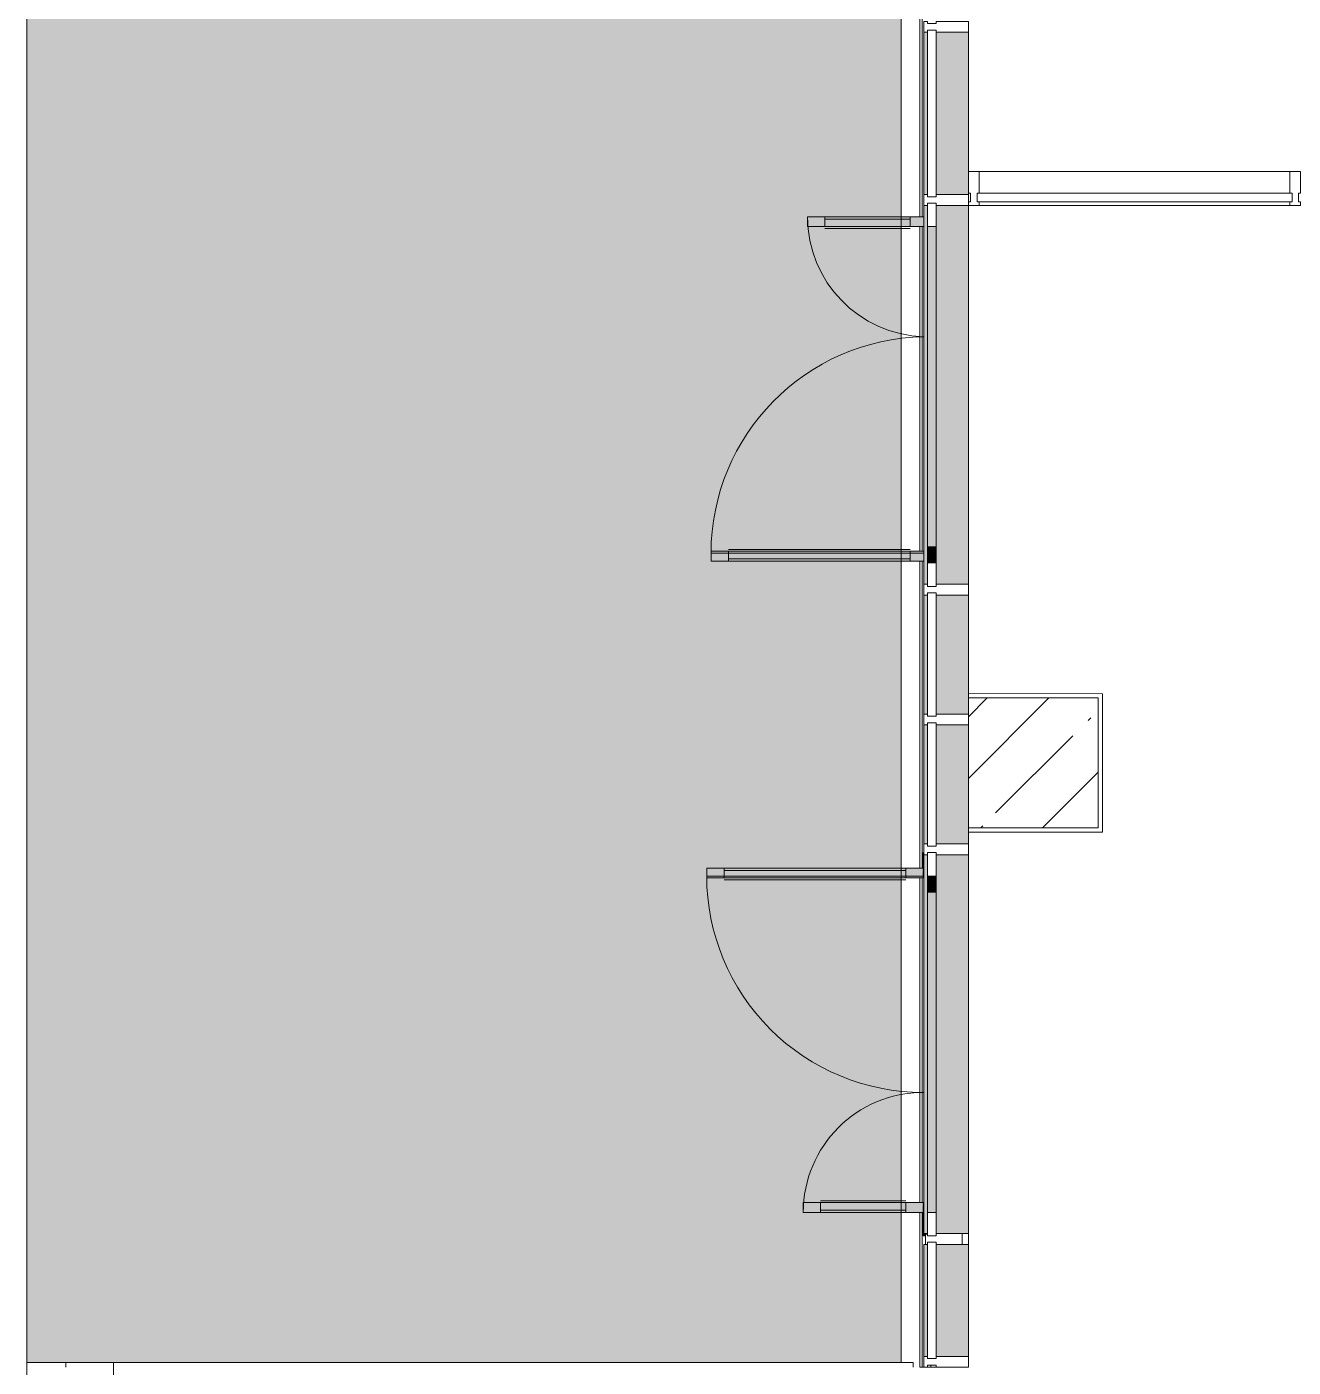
# Model space of a CAD drawing. Header units: millimetres. Extents: x 35787 to 244346, y -8553 to 29000.
# Drawn here: x 117046 to 122897, y 15358 to 21550 of the extents above; entities that cross this region are included whole.
import ezdxf

# ---------------------------------------------------------------- set-up
doc = ezdxf.new("R2010")
doc.units = ezdxf.units.MM
doc.linetypes.add('200_ШТРИХ__ш1_п0_6_', pattern=[160, 100, -60])
for name, color, linetype, lineweight in [('A-DETL-3', 7, 'Continuous', 5), ('A-DETL-MBND-1', 7, '200_ШТРИХ__ш1_п0_6_', 9), ('A-GLAZ-CURT-2', 7, 'Continuous', 5), ('A-GLAZ-CWMG-2', 7, 'Continuous', 5), ('A-WALL-6', 7, 'Continuous', 5), ('S-COLS-1', 7, 'Continuous', 5), ('Оси', 7, 'Continuous', 9)]:
    doc.layers.add(name, color=color, linetype=linetype, lineweight=lineweight)
doc.layers.add('A-DETL-GENF-6', color=7, linetype='Continuous', lineweight=9, true_color=0xc0c0c0, transparency=0.4)
for name, color, linetype, lineweight, true_color in [('A-DETL-GENF-7', 7, 'Continuous', 5, 0xaaaaaa), ('A-DETL-GENF-8', 7, 'Continuous', 5, 0xe2e2e2), ('A-DOOR-3', 7, 'Continuous', 5, 0xaaaaaa), ('A-FLOR-2', 7, 'Continuous', 5, 0xaaaaaa), ('A-GLAZ-CWMG-3', 7, 'Continuous', 5, 0x383e42)]:
    doc.layers.add(name, color=color, linetype=linetype, lineweight=lineweight, true_color=true_color)

# ---------------------------------------------------------------- blocks, each defined once
blk = doc.blocks.new('Системная панель - Стекло - 40мм-23998915-1_2_2_птичка')
at = {"layer": 'A-GLAZ-CURT-2'}
for p, q in [((268.5, 40), (-268.5, 40)), ((-268.5, 40), (-268.5, 0)), ((-268.5, 0), (268.5, 0)), ((268.5, 0), (268.5, 40))]:
    blk.add_line(p, q, dxfattribs=at)
blk = doc.blocks.new('Прямоугольный импост - Импост структурный с накладкой - 190мм-23188488-1_2_2_птичка')
at = {"layer": 'A-GLAZ-CWMG-2'}
for p, q in [((-50, 0), (-50, 17)), ((-50, 17), (0, 17)), ((-40, 0), (-50, 0)), ((-40, -40), (-40, 0)), ((0, 0), (-10, 0)), ((-10, 0), (-10, -40)), ((0, 17), (0, 0)), ((-50, -190), (-50, -40)), ((-50, -40), (-40, -40)), ((-10, -40), (0, -40)), ((0, -40), (0, -190)), ((0, -190), (-50, -190))]:
    blk.add_line(p, q, dxfattribs=at)
blk = doc.blocks.new('Прямоугольный импост - Импост структурный с накладкой - 190мм-23190188-1_2_2_птичка')
at = {"layer": 'A-GLAZ-CWMG-3'}
for points in [[(3861.1, 15408.1), (3871.1, 15408.1), (3871.1, 15925.1), (3854.1, 15925.1), (3854.1, 15408.1)], [(4031.1, 15408.1), (4061.1, 15408.1), (4060, 15925.1), (3911.1, 15925.1), (3911.1, 15408.1), (4006.1, 15408.1)]]:
    blk.add_hatch(color=256, dxfattribs=at).paths.add_polyline_path(points)
at = {"layer": 'A-GLAZ-CWMG-2'}
for p, q in [((3854.1, 15925.1), (3871.1, 15925.1)), ((3854.1, 15408.1), (3854.1, 15925.1)), ((4031.1, 15925.1), (4061.1, 15925.1)), ((4061.1, 15408.1), (4061.1, 15925.1))]:
    blk.add_line(p, q, dxfattribs=at)
blk = doc.blocks.new('Системная панель - Стекло - 40мм-23189506-1_2_2_птичка')
at = {"layer": 'A-GLAZ-CURT-2'}
for p, q in [((727.5, 40), (-727.5, 40)), ((-727.5, 40), (-727.5, 0)), ((-727.5, 0), (727.5, 0)), ((727.5, 0), (727.5, 40))]:
    blk.add_line(p, q, dxfattribs=at)
blk = doc.blocks.new('Прямоугольный импост - Импост структурный с накладкой - 160мм-19877847-1_2_2_птичка')
at = {"layer": 'A-GLAZ-CWMG-2'}
for p, q in [((0, 17), (-50, 17)), ((-50, 17), (-50, 0)), ((-50, 0), (-40, 0)), ((-40, 0), (-40, -40)), ((-10, -40), (-10, 0)), ((-10, 0), (0, 0)), ((0, 0), (0, 17)), ((-40, -40), (-50, -40)), ((-50, -40), (-50, -140)), ((0, -40), (-10, -40)), ((0, -140), (0, -40)), ((-50, -140), (0, -140))]:
    blk.add_line(p, q, dxfattribs=at)
blk = doc.blocks.new('Прямоугольный импост - Импост структурный с накладкой - 160мм-23189503-1_2_2_птичка')
at = {"layer": 'A-GLAZ-CWMG-2'}
for p, q in [((5545, 20882), (4110, 20882)), ((5545, 20725), (4110, 20725))]:
    blk.add_line(p, q, dxfattribs=at)
blk = doc.blocks.new('Прямоугольный импост - Импост структурный с накладкой - 190мм-23190275-1_2_2_птичка')
at = {"layer": 'A-GLAZ-CWMG-3'}
for points in [[(3854.1, 15975.1), (3871.1, 15975.1), (3871.1, 16750.1), (3854.1, 16750.1), (3854.1, 15982.1)], [(3871.1, 16073.1), (3911.1, 16073.1), (3910, 16750.1), (3871.1, 16750.1), (3871.1, 16743)], [(4031.1, 15975.1), (4061.1, 15975.1), (4060, 16750.1), (3911.1, 16750.1), (3911.1, 15975.1), (4006.1, 15975.1)]]:
    blk.add_hatch(color=256, dxfattribs=at).paths.add_polyline_path(points)
at = {"layer": 'A-GLAZ-CWMG-2'}
for p, q in [((3854.1, 15975.1), (3854.1, 16750.1)), ((3871.1, 16073.1), (3871.1, 16750.1)), ((3911.1, 16073.1), (3911.1, 16750.1)), ((4061.1, 15975.1), (4061.1, 16750.1)), ((3871.1, 15975.1), (3854.1, 15975.1)), ((4061.1, 15975.1), (4031.1, 15975.1))]:
    blk.add_line(p, q, dxfattribs=at)
blk = doc.blocks.new('Системная панель - Стекло - 40мм-23998919-1_2_2_птичка')
at = {"layer": 'A-GLAZ-CURT-2'}
for p, q in [((385, 40), (-385, 40)), ((-385, 40), (-385, 0)), ((385, 0), (385, 40)), ((-385, 0), (385, 0))]:
    blk.add_line(p, q, dxfattribs=at)
blk = doc.blocks.new('Прямоугольный импост - Импост структурный с накладкой - 190мм-23188961-1_2_2_птичка')
at = {"layer": 'A-GLAZ-CWMG-3'}
for points in [[(3871.1, 21150.1), (3871.1, 21525.1), (3854.1, 21525.1), (3854.1, 21150.1), (3861.1, 21150.1)], [(4031.1, 21150.1), (4061.1, 21150.1), (4060, 21525.1), (3911.1, 21525.1), (3911.1, 21150.1), (4006.1, 21150.1)]]:
    blk.add_hatch(color=256, dxfattribs=at).paths.add_polyline_path(points)
at = {"layer": 'A-GLAZ-CWMG-2'}
for p, q in [((3854.1, 21150.1), (3854.1, 21525.1)), ((4061.1, 21150.1), (4061.1, 21525.1))]:
    blk.add_line(p, q, dxfattribs=at)
blk = doc.blocks.new('Прямоугольный импост - Импост структурный с накладкой - 190мм-22862219-1_2_2_птичка')
at = {"layer": 'A-GLAZ-CWMG-2'}
for p, q in [((-25, 0), (-25, 17)), ((-25, 17), (25, 17)), ((-15, 0), (-25, 0)), ((-15, -40), (-15, 0)), ((25, 0), (15, 0)), ((15, 0), (15, -40)), ((25, 17), (25, 0)), ((-25, -190), (-25, -40)), ((-25, -40), (-15, -40)), ((15, -40), (25, -40)), ((25, -40), (25, -190)), ((25, -190), (-25, -190))]:
    blk.add_line(p, q, dxfattribs=at)
blk = doc.blocks.new('Прямоугольный импост - Импост структурный с накладкой - 190мм-23190277-1_2_2_птичка')
at = {"layer": 'A-GLAZ-CWMG-3'}
for points in [[(3861.1, 19950.1), (3871.1, 19950.1), (3871.1, 20725.1), (3854.1, 20725.1), (3854.1, 19950.1)], [(4006.1, 19950.1), (4061.1, 19950.1), (4060, 20725.1), (3911.1, 20725), (3911.1, 19950.1)], [(3871.1, 19950.1), (3911.1, 19950.1), (3910, 20627.1), (3871.1, 20627.1), (3871.1, 20192.4)]]:
    blk.add_hatch(color=256, dxfattribs=at).paths.add_polyline_path(points)
at = {"layer": 'A-GLAZ-CWMG-2'}
for p, q in [((3854.1, 19950.1), (3854.1, 20725.1)), ((4061.1, 19950.1), (4061.1, 20725.1)), ((3871.1, 19950.1), (3871.1, 20627.1)), ((3911.1, 19950.1), (3911.1, 20627.1))]:
    blk.add_line(p, q, dxfattribs=at)
blk = doc.blocks.new('Прямоугольный импост - Импост структурный с накладкой - 190мм-23188962-1_2_2_птичка')
at = {"layer": 'A-GLAZ-CWMG-3'}
for points in [[(3861.1, 20775.1), (3871.1, 20775.1), (3871.1, 21150.1), (3854.1, 21150.1), (3854.1, 20775.1)], [(4060, 20775.1), (4061.1, 20775.1), (4060, 21150.1), (3911.1, 21150.1), (3911.1, 20775.1), (4031.1, 20775.1)]]:
    blk.add_hatch(color=256, dxfattribs=at).paths.add_polyline_path(points)
at = {"layer": 'A-GLAZ-CWMG-2'}
for p, q in [((3854.1, 20775.1), (3854.1, 21150.1)), ((4061.1, 20882), (4061.1, 21150.1)), ((4061.1, 20775.1), (4061.1, 20782))]:
    blk.add_line(p, q, dxfattribs=at)
blk = doc.blocks.new('Прямоугольный импост - Импост структурный с накладкой - 190мм-V94-1_2_2_птичка')
at = {"layer": 'A-GLAZ-CWMG-2'}
for p, q in [((-25, 0), (-25, 17)), ((-25, 17), (25, 17)), ((-15, 0), (-25, 0)), ((-15, -40), (-15, 0)), ((25, 17), (25, 0)), ((-25, -190), (-25, -40)), ((-25, -40), (-15, -40)), ((25, -40), (25, -190)), ((25, -190), (-25, -190))]:
    blk.add_line(p, q, dxfattribs=at)
blk = doc.blocks.new('Прямоугольный импост - Импост структурный с накладкой - 160мм-19877843-1_2_2_птичка')
at = {"layer": 'A-GLAZ-CWMG-2'}
for p, q in [((-25, 0), (-25, 17)), ((-25, 17), (25, 17)), ((-15, 0), (-25, 0)), ((-15, -40), (-15, 0)), ((25, 0), (15, 0)), ((15, 0), (15, -40)), ((25, 17), (25, 0)), ((-25, -140), (-25, -40)), ((-25, -40), (-15, -40)), ((15, -40), (25, -40)), ((25, -40), (25, -140)), ((25, -140), (-25, -140))]:
    blk.add_line(p, q, dxfattribs=at)
blk = doc.blocks.new('BSC_Колонна _Прямоугольная - 600х600-17858062-1_2_2_птичка')
at = {"layer": 'S-COLS-1'}
h = blk.add_hatch(dxfattribs=at)
h.set_pattern_fill('FP_165', color=256, style=0, pattern_type=2)
h.set_pattern_definition([(45, (-4360, -18150), (-285.123, 285.123), []), (45, (-4074.88, -18150), (-285.123, 285.123), [504.031, -100.806, 16.764, -84.042])])
h.paths.add_polyline_path([(163.6, -300), (300, -300), (300, 300), (-300, 300), (-300, -300), (-151.3, -300)])
for p, q in [((300, 300), (-300, 300)), ((-300, 300), (-300, -300)), ((300, -300), (300, 300)), ((-300, -300), (300, -300))]:
    blk.add_line(p, q, dxfattribs=at)
blk = doc.blocks.new('Прямоугольный импост - Импост структурный с накладкой - 170мм-23186685-1_2_2_птичка')
at = {"layer": 'A-GLAZ-CWMG-2'}
for p, q in [((3836.1, 27150.1), (3846.1, 27150.1)), ((3836.1, 20672.1), (3836.1, 27150.1)), ((3846.1, 27150.1), (3854.1, 27150.1)), ((3846.1, 20672.1), (3846.1, 27150.1)), ((3886.1, 27140.1), (3886.1, 27150)), ((3836.1, 19127.1), (3836.1, 20627.1)), ((3846.1, 19127.1), (3846.1, 20627.1)), ((3836.1, 17663.1), (3836.1, 19082.1)), ((3846.1, 17663.1), (3846.1, 19082.1)), ((3836.1, 16118.1), (3836.1, 17618.1)), ((3846.1, 16118.1), (3846.1, 17618.1)), ((3836.1, 15358.1), (3836.1, 16073.1)), ((3846.1, 15358.1), (3846.1, 16073.1)), ((3846.1, 15358.1), (3836.1, 15358.1)), ((3854.1, 15358.1), (3846.1, 15358.1)), ((3886.1, 15358.1), (3871.1, 15358.1)), ((3886.1, 15358.1), (3886.1, 15368.1)), ((3911.1, 15358.1), (3886.1, 15358.1))]:
    blk.add_line(p, q, dxfattribs=at)
blk = doc.blocks.new('Прямоугольный импост - Импост структурный с накладкой - 190мм-23933667-1_2_2_птичка')
at = {"layer": 'A-GLAZ-CWMG-3'}
for points in [[(3861.1, 19150.1), (3871.1, 19150.1), (3871.1, 19950.1), (3854.1, 19950.1), (3854.1, 19150.1)], [(3871.1, 19150.1), (3911.1, 19150.1), (3910, 19950.1), (3871.1, 19950.1)], [(4060, 19150.1), (4061.1, 19150.1), (4060, 19950.1), (3911.1, 19950.1), (3911.1, 19150.1), (4031.1, 19150.1)]]:
    blk.add_hatch(color=256, dxfattribs=at).paths.add_polyline_path(points)
at = {"layer": 'A-GLAZ-CWMG-2'}
for p, q in [((3854.1, 19150.1), (3854.1, 19950.1)), ((3871.1, 19150.1), (3871.1, 19950.1)), ((3911.1, 19150.1), (3911.1, 19950.1)), ((4061.1, 19150.1), (4061.1, 19950.1))]:
    blk.add_line(p, q, dxfattribs=at)
blk = doc.blocks.new('Прямоугольный импост - Импост структурный с накладкой - 170мм-22968247-1_2_2_птичка')
at = {"layer": 'A-GLAZ-CWMG-2'}
for p, q in [((-25, 0), (-25, 10)), ((-25, 10), (25, 10)), ((25, 0), (15, 0)), ((15, 0), (15, -40)), ((25, 10), (25, 0)), ((-25, -160), (-25, -40)), ((15, -40), (25, -40)), ((25, -40), (25, -160)), ((25, -160), (-25, -160))]:
    blk.add_line(p, q, dxfattribs=at)
blk = doc.blocks.new('Прямоугольный импост - Импост структурный с накладкой - 170мм-23186686-1_2_2_птичка')
at = {"layer": 'A-GLAZ-CWMG-2'}
for p, q in [((4031.1, 27100.1), (4031.1, 26375.1)), ((3886.1, 15358.1), (3871.1, 15358.1))]:
    blk.add_line(p, q, dxfattribs=at)
blk = doc.blocks.new('Дверь_Витражная_СКБ_2Ст - ВН-1_ ДВН_ДАО_Главный вход_1800 в свету 3-31912953-1_2_2_птичка')
at = {"layer": 'A-DETL-GENF-8'}
for points in [[(-777, -17), (-822, -17), (-822, -554), (-777, -554), (-777, -25)], [(768, -25), (768, -17), (723, -17), (723, -1000), (768, -1000), (768, -35)]]:
    blk.add_hatch(color=256, dxfattribs=at).paths.add_polyline_path(points)
at = {"layer": 'A-DETL-GENF-7'}
for p, q in [((732, 40), (732, 0)), ((732, 40), (732, 0)), ((-822, -554), (-822, -17)), ((-822, -17), (-822, -554)), ((-777, -554), (-777, -17)), ((-777, -554), (-777, -17)), ((723, -1000), (723, -17)), ((723, -17), (723, -1000)), ((768, -1000), (768, -17)), ((768, -1000), (768, -17)), ((-822, -80), (-777, -80)), ((-812, -474), (-812, -80)), ((-768, -474), (-768, -80)), ((714, -920), (714, -80)), ((768, -80), (723, -80)), ((758, -920), (758, -80)), ((-822, -474), (-777, -474)), ((-822, -554), (-777, -554)), ((-822, -554), (-777, -554)), ((768, -920), (723, -920)), ((768, -1000), (723, -1000)), ((723, -1000), (768, -1000))]:
    blk.add_line(p, q, dxfattribs=at)
at = {"layer": 'A-DOOR-3'}
for p, q in [((-885, 40), (-777, 40)), ((-885, 0), (-885, 40)), ((-777, 40), (-777, 0)), ((777, 40), (885, 40)), ((777, 0), (777, 40)), ((885, 40), (885, 0)), ((-777, 0), (-885, 0)), ((-822, -554), (-822, -17)), ((732, -1000), (732, -17)), ((885, 0), (777, 0))]:
    blk.add_line(p, q, dxfattribs=at)
for centre, radius, start, end in [((-822, 0), 554, 270, 358.19581), ((732, 0), 1000, 180.98524, 270)]:
    blk.add_arc(centre, radius, start, end, dxfattribs=at)
blk = doc.blocks.new('Системная панель - Стекло - 40мм-V172-1_2_2_птичка')
at = {"layer": 'A-GLAZ-CURT-2'}
for p, q in [((285, 40), (-285, 40)), ((-285, 40), (-285, 0)), ((-285, 0), (285, 0)), ((285, 0), (285, 40))]:
    blk.add_line(p, q, dxfattribs=at)
blk = doc.blocks.new('Прямоугольный импост - Импост структурный с накладкой - 190мм-V173-1_2_2_птичка')
at = {"layer": 'A-GLAZ-CWMG-3'}
for points in [[(3861.1, 17775.1), (3871.1, 17775.1), (3871.1, 18325.1), (3854.1, 18325.1), (3854.1, 17775.1)], [(4006.1, 17775.1), (4061.1, 17775.1), (4060, 18325.1), (3911.1, 18325.1), (3911.1, 17775.1)]]:
    blk.add_hatch(color=256, dxfattribs=at).paths.add_polyline_path(points)
at = {"layer": 'A-GLAZ-CWMG-2'}
for p, q in [((3854.1, 17775.1), (3854.1, 18325.1)), ((4061.1, 17775.1), (4061.1, 17850))]:
    blk.add_line(p, q, dxfattribs=at)
blk = doc.blocks.new('Прямоугольный импост - Импост структурный с накладкой - 190мм-V174-1_2_2_птичка')
at = {"layer": 'A-GLAZ-CWMG-2'}
for p, q in [((-25, 0), (-25, 17)), ((-25, 17), (25, 17)), ((-15, 0), (-25, 0)), ((-15, -40), (-15, 0)), ((25, 0), (15, 0)), ((15, 0), (15, -40)), ((25, 17), (25, 0)), ((-25, -188.9), (-25, -40)), ((-25, -40), (-15, -40)), ((15, -40), (25, -40)), ((25, -40), (25, -188.9))]:
    blk.add_line(p, q, dxfattribs=at)
blk = doc.blocks.new('Дверь_Витражная_СКБ_2Ст - ВН-1_ ДВН_ДАО_Главный вход_1800 в свету 4-31912968-1_2_2_птичка')
at = {"layer": 'A-DETL-GENF-8'}
h = blk.add_hatch(color=256, dxfattribs=at)
h.paths.add_polyline_path([(875, -10), (885, 0), (875, 0)])
h.paths.add_polyline_path([(885, -10), (875, -10), (875, -17), (885, -17)])
for points in [[(-768, -1020), (-768, -20), (-813, -25), (-813, -1020)], [(777, -574), (777, -20), (732, -25), (732, -574)]]:
    blk.add_hatch(color=256, dxfattribs=at).paths.add_polyline_path(points)
at = {"layer": 'A-DETL-GENF-7'}
for p, q in [((-777, -20), (-885, -20)), ((-885, -20), (-777, -20)), ((-768, -20), (-813, -20)), ((-813, -1020), (-813, -20)), ((-768, -20), (-813, -20)), ((-813, -20), (-813, -1020)), ((-768, -1020), (-768, -20)), ((-768, -1020), (-768, -20)), ((732, -20), (777, -20)), ((732, -574), (732, -20)), ((732, -20), (732, -574)), ((777, -20), (732, -20)), ((777, -574), (777, -20)), ((777, -574), (777, -20)), ((777, -20), (885, -20)), ((777, -20), (885, -20)), ((885, -20), (885, -10)), ((885, -20), (885, -10)), ((-813, -100), (-768, -100)), ((-803, -940), (-803, -100)), ((-759, -940), (-759, -100)), ((723, -494), (723, -100)), ((777, -100), (732, -100)), ((767, -494), (767, -100)), ((777, -494), (732, -494)), ((777, -574), (732, -574)), ((732, -574), (777, -574)), ((-813, -940), (-768, -940)), ((-813, -1020), (-768, -1020)), ((-813, -1020), (-768, -1020))]:
    blk.add_line(p, q, dxfattribs=at)
at = {"layer": 'A-DOOR-3'}
for p, q in [((-885, 40), (-777, 40)), ((-885, 0), (-885, 40)), ((-777, 40), (-777, 0)), ((777, 40), (885, 40)), ((777, 0), (777, 40)), ((885, 40), (885, 0)), ((-777, 0), (-885, 0)), ((-777, -1020), (-777, -20)), ((885, 0), (777, 0)), ((777, -574), (777, -20))]:
    blk.add_line(p, q, dxfattribs=at)
for centre, radius, start, end in [((-777, -20), 1000, 270, 0), ((777, -20), 554, 180, 270)]:
    blk.add_arc(centre, radius, start, end, dxfattribs=at)
blk = doc.blocks.new('Прямоугольный импост - Импост структурный с накладкой - 190мм-23933759-1_2_2_птичка')
at = {"layer": 'A-GLAZ-CWMG-3'}
for points in [[(3854.1, 17550.1), (3871.1, 17550.1), (3871.1, 17725.1), (3854.1, 17725.1), (3854.1, 17627.1)], [(4031.1, 17550.1), (4061.1, 17550.1), (4060, 17725.1), (3911.1, 17725.1), (3911.1, 17550.1), (4006.1, 17550.1)], [(3911.1, 17550.1), (3910, 17627.1), (3871.1, 17627.1), (3871.1, 17550.1), (3910, 17550.1)]]:
    blk.add_hatch(color=256, dxfattribs=at).paths.add_polyline_path(points)
at = {"layer": 'A-GLAZ-CWMG-2'}
for p, q in [((3854.1, 17550.1), (3854.1, 17725.1)), ((4061.1, 17550.1), (4061.1, 17725.1)), ((3871.1, 17550.1), (3871.1, 17627.1)), ((3911.1, 17550.1), (3911.1, 17627.1))]:
    blk.add_line(p, q, dxfattribs=at)
blk = doc.blocks.new('Прямоугольный импост - Импост структурный с накладкой - 190мм-23933741-1_2_2_птичка')
at = {"layer": 'A-GLAZ-CWMG-2'}
for p, q in [((-25, 0), (-25, 17)), ((-25, 17), (25, 17)), ((-15, 0), (-25, 0)), ((-15, -40), (-15, 0)), ((25, 17), (25, 0)), ((-25, -190), (-25, -40)), ((-25, -40), (-15, -40)), ((25, -40), (25, -190)), ((25, -190), (-25, -190))]:
    blk.add_line(p, q, dxfattribs=at)
blk = doc.blocks.new('Системная панель - Стекло - 40мм-V179-1_2_2_птичка')
at = {"layer": 'A-GLAZ-CURT-2'}
for p, q in [((285, 40), (-285, 40)), ((-285, 40), (-285, 0)), ((-285, 0), (285, 0)), ((285, 0), (285, 40))]:
    blk.add_line(p, q, dxfattribs=at)
blk = doc.blocks.new('Прямоугольный импост - Импост структурный с накладкой - 190мм-V180-1_2_2_птичка')
at = {"layer": 'A-GLAZ-CWMG-3'}
for points in [[(3861.1, 18375.1), (3871.1, 18375.1), (3871.1, 18925.1), (3854.1, 18925.1), (3854.1, 18375.1)], [(4060, 18375.1), (4060, 18925.1), (3911.1, 18925.1), (3911.1, 18375.1), (4031.1, 18375.1)]]:
    blk.add_hatch(color=256, dxfattribs=at).paths.add_polyline_path(points)
at = {"layer": 'A-GLAZ-CWMG-2'}
for p, q in [((3854.1, 18375.1), (3854.1, 18925.1)), ((4061.1, 18450), (4061.1, 18925.1))]:
    blk.add_line(p, q, dxfattribs=at)
blk = doc.blocks.new('Прямоугольный импост - Импост структурный с накладкой - 190мм-V181-1_2_2_птичка')
at = {"layer": 'A-GLAZ-CWMG-2'}
for p, q in [((-25, 0), (-25, 17)), ((-25, 17), (25, 17)), ((25, 0), (15, 0)), ((15, 0), (15, -40)), ((25, 17), (25, 0)), ((-25, -190), (-25, -40)), ((15, -40), (25, -40)), ((25, -40), (25, -190)), ((25, -190), (-25, -190))]:
    blk.add_line(p, q, dxfattribs=at)
blk = doc.blocks.new('Прямоугольный импост - Импост структурный с накладкой - 190мм-23933668-1_2_2_птичка')
at = {"layer": 'A-GLAZ-CWMG-3'}
for points in [[(3871.1, 18975.1), (3871.1, 19150.1), (3854.1, 19150.1), (3854.1, 18975.1), (3861.1, 18975.1)], [(3911.1, 19073.1), (3910, 19150.1), (3871.1, 19150.1), (3871.1, 19073.1), (3910, 19073.1)], [(4031.1, 18975.1), (4061.1, 18975.1), (4060, 19150.1), (3911.1, 19150.1), (3911.1, 18975.1), (4006.1, 18975.1)]]:
    blk.add_hatch(color=256, dxfattribs=at).paths.add_polyline_path(points)
at = {"layer": 'A-GLAZ-CWMG-2'}
for p, q in [((3854.1, 18975.1), (3854.1, 19150.1)), ((3871.1, 19073.1), (3871.1, 19150.1)), ((3911.1, 19073.1), (3911.1, 19150.1)), ((4061.1, 18975.1), (4061.1, 19150.1))]:
    blk.add_line(p, q, dxfattribs=at)

msp = doc.modelspace()

# ---------------------------------------------------------------- hatches: boundary and pattern name
at = {"layer": 'A-DETL-GENF-6'}
msp.add_hatch(color=256, dxfattribs=at).paths.add_polyline_path([(117046.4, 15380), (121085.5, 15380), (121085.5, 16073.1), (120633.5, 16073.1), (120633.5, 16118.1), (121085.5, 16118.1), (121085.5, 17618.1), (120187.5, 17618.1), (120187.5, 17663.1), (121085.5, 17663.1), (121085.5, 19082.1), (120207.5, 19082.1), (120207.5, 19127.1), (121085.5, 19127.1), (121085.5, 20627.1), (120653.5, 20627.1), (120653.5, 20672.1), (121085.5, 20672.1), (121085.5, 27252), (117046.4, 27252), (117046.4, 15593.2)])

# ---------------------------------------------------------------- linework, layer by layer
at = {"layer": 'A-DETL-3'}
for p, q in [((117046.4, 27252), (117046.4, 15380)), ((121085.5, 15380), (121085.5, 27252)), ((117046.4, 15380), (121085.5, 15380))]:
    msp.add_line(p, q, dxfattribs=at)
at = {"layer": 'A-DETL-MBND-1'}
msp.add_line((121396.4, 15975.1), (121396.4, 15925.1), dxfattribs=at)
at = {"layer": 'A-FLOR-2'}
for p, q in [((121397.5, 18470.3), (122016.4, 18469.2)), ((122016.4, 18469.2), (122016.4, 17830)), ((122016.4, 17830), (121397.5, 17830)), ((121396.4, 15975.1), (121396.4, 15925.1))]:
    msp.add_line(p, q, dxfattribs=at)
at = {"layer": 'A-WALL-6'}
for p, q in [((117046.4, 7205), (117046.4, 15380)), ((117046.4, 15380), (121141.4, 15380)), ((117226.4, 15380), (117226.4, 15358)), ((121141.4, 15357.7), (121141.4, 15380))]:
    msp.add_line(p, q, dxfattribs=at)
at = {"layer": 'Оси'}
msp.add_line((117446.4, 5439), (117446.4, 15380), dxfattribs=at)

# ---------------------------------------------------------------- block references
at = {"layer": 'A-DOOR-3', "rotation": 269.9999999999999}
for name, p in [('Дверь_Витражная_СКБ_2Ст - ВН-1_ ДВН_ДАО_Главный вход_1800 в свету 3-31912953-1_2_2_птичка', (121207.5, 19850.1)), ('Дверь_Витражная_СКБ_2Ст - ВН-1_ ДВН_ДАО_Главный вход_1800 в свету 4-31912968-1_2_2_птичка', (121207.5, 16850.1))]:
    msp.add_blockref(name, p, dxfattribs=at)
at = {"layer": 'A-GLAZ-CURT-2', "rotation": 269.9999999999999}
for name, p in [('Системная панель - Стекло - 40мм-23998919-1_2_2_птичка', (121207.5, 21150.1)), ('Системная панель - Стекло - 40мм-V179-1_2_2_птичка', (121207.5, 18650.1)), ('Системная панель - Стекло - 40мм-V172-1_2_2_птичка', (121207.5, 18050.1)), ('Системная панель - Стекло - 40мм-23998915-1_2_2_птичка', (121207.5, 15666.6))]:
    msp.add_blockref(name, p, dxfattribs=at)
at = {"layer": 'A-GLAZ-CURT-2'}
msp.add_blockref('Системная панель - Стекло - 40мм-23189506-1_2_2_птичка', (122163.9, 20742), dxfattribs=at)
at = {"layer": 'A-GLAZ-CWMG-2'}
for name, p in [('Прямоугольный импост - Импост структурный с накладкой - 170мм-23186685-1_2_2_птичка', (117336.4, 0)), ('Прямоугольный импост - Импост структурный с накладкой - 170мм-23186686-1_2_2_птичка', (117336.4, 0)), ('Прямоугольный импост - Импост структурный с накладкой - 190мм-23188961-1_2_2_птичка', (117336.4, 0)), ('Прямоугольный импост - Импост структурный с накладкой - 190мм-23188962-1_2_2_птичка', (117336.4, 0)), ('Прямоугольный импост - Импост структурный с накладкой - 160мм-23189503-1_2_2_птичка', (117336.4, 0)), ('Прямоугольный импост - Импост структурный с накладкой - 190мм-23190277-1_2_2_птичка', (117336.4, 0)), ('Прямоугольный импост - Импост структурный с накладкой - 190мм-23933667-1_2_2_птичка', (117336.4, 0)), ('Прямоугольный импост - Импост структурный с накладкой - 190мм-23933668-1_2_2_птичка', (117336.4, 0)), ('Прямоугольный импост - Импост структурный с накладкой - 190мм-V180-1_2_2_птичка', (117336.4, 0)), ('Прямоугольный импост - Импост структурный с накладкой - 190мм-V173-1_2_2_птичка', (117336.4, 0)), ('Прямоугольный импост - Импост структурный с накладкой - 190мм-23933759-1_2_2_птичка', (117336.4, 0)), ('Прямоугольный импост - Импост структурный с накладкой - 190мм-23933667-1_2_2_птичка', (117336.4, -2400)), ('Прямоугольный импост - Импост структурный с накладкой - 190мм-23190275-1_2_2_птичка', (117336.4, 0)), ('Прямоугольный импост - Импост структурный с накладкой - 190мм-23190188-1_2_2_птичка', (117336.4, 0))]:
    msp.add_blockref(name, p, dxfattribs=at)
at = {"layer": 'A-GLAZ-CWMG-2', "extrusion": (0, 0, -1)}
for name, p, rotation in [('Прямоугольный импост - Импост структурный с накладкой - 190мм-22862219-1_2_2_птичка', (-121207.5, 21550.1), 270.0000000000001), ('Прямоугольный импост - Импост структурный с накладкой - 160мм-19877843-1_2_2_птичка', (-122906.4, 20742), 180), ('Прямоугольный импост - Импост структурный с накладкой - 190мм-V94-1_2_2_птичка', (-121207.5, 20750.1), 270.0000000000001), ('Прямоугольный импост - Импост структурный с накладкой - 190мм-V181-1_2_2_птичка', (-121207.5, 18950.1), 270.0000000000001), ('Прямоугольный импост - Импост структурный с накладкой - 190мм-V174-1_2_2_птичка', (-121207.5, 18350.1), 270.0000000000001), ('Прямоугольный импост - Импост структурный с накладкой - 190мм-23933741-1_2_2_птичка', (-121207.5, 17750.1), 270.0000000000001), ('Прямоугольный импост - Импост структурный с накладкой - 170мм-22968247-1_2_2_птичка', (-121207.5, 15950.1), 270.0000000000001), ('Прямоугольный импост - Импост структурный с накладкой - 190мм-23188488-1_2_2_птичка', (-121207.5, 15358.1), 270.0000000000001)]:
    msp.add_blockref(name, p, dxfattribs=dict(at, rotation=rotation))
at = {"layer": 'A-GLAZ-CWMG-2', "rotation": 180}
msp.add_blockref('Прямоугольный импост - Импост структурный с накладкой - 160мм-19877847-1_2_2_птичка', (121396.4, 20742), dxfattribs=at)
at = {"layer": 'S-COLS-1'}
msp.add_blockref('BSC_Колонна _Прямоугольная - 600х600-17858062-1_2_2_птичка', (121696.4, 18150), dxfattribs=at)

doc.saveas('drawing.dxf')
